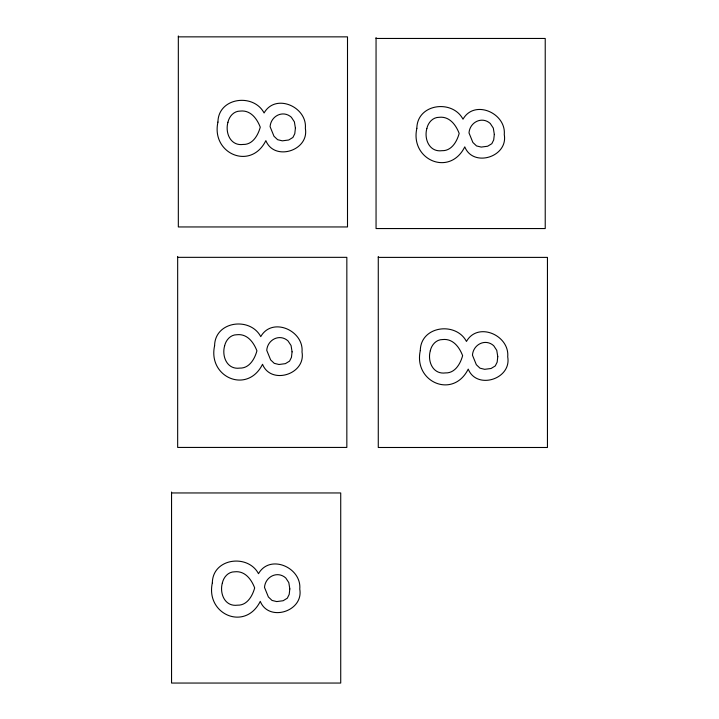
<?xml version="1.0" encoding="UTF-8"?>
<svg xmlns="http://www.w3.org/2000/svg" width="719" height="719" viewBox="0 0 719 719"><rect width="100%" height="100%" fill="white"/><g stroke="black" fill="none" stroke-linecap="round" stroke-linejoin="round"><path stroke-width="1.08" d="M178.33 36.858L347.502 36.858L347.502 226.952L178.33 226.952L178.33 35.95M376.055 38.458L545.227 38.458L545.227 228.552L376.055 228.552L376.055 37.55M177.665 257.339L346.837 257.339L346.837 447.434L177.665 447.434L177.665 256.431M378.275 257.393L547.447 257.393L547.447 447.488L378.275 447.488L378.275 256.485M171.553 492.955L340.725 492.955L340.725 683.05L171.553 683.05L171.553 492.048M217.938 122.104C210.946 153.542 250.778 170.978 265.868 140.627C274.272 161.649 309.431 150.702 305.35 128.35C307.417 106.942 275.539 92.769 264.089 112.973C253.528 92.877 218.225 97.371 217.938 122.104M214.595 345.767C207.602 377.196 247.435 394.632 262.534 364.281C270.937 385.303 306.087 374.356 302.007 352.004C304.083 330.596 272.195 316.423 260.754 336.627C250.194 316.531 214.891 321.025 214.595 345.767M212.348 582.839C205.355 614.278 245.188 631.713 260.278 601.354C268.681 622.384 303.84 611.438 299.76 589.086C301.827 567.677 269.949 553.504 258.498 573.699C247.938 553.603 212.635 558.106 212.348 582.839M416.849 128.342C409.857 159.78 449.681 177.216 464.78 146.856C473.183 167.887 508.342 156.94 504.262 134.588C506.329 113.18 474.45 99.006 463 119.21C452.44 99.105 417.137 103.608 416.849 128.342M420.3 350.584C413.308 382.014 453.141 399.458 468.231 369.099C476.634 390.129 511.793 379.174 507.713 356.831C509.78 335.413 477.901 321.24 466.46 341.444C455.9 321.348 420.588 325.842 420.3 350.584M227.941 122.275C224.966 132.682 230.395 146.137 243.049 144.456C252.666 144.816 258.058 135.271 260.26 127.182C256.989 118.626 250.518 109.845 240.155 111.085C233.828 111.041 229.19 116.433 227.941 122.275M224.607 345.929C221.632 356.336 227.06 369.791 239.706 368.11C249.331 368.47 254.715 358.925 256.926 350.836C253.654 342.28 247.174 333.499 236.821 334.739C230.493 334.695 225.856 340.096 224.607 345.929M222.351 583.001C219.376 593.418 224.804 606.863 237.459 605.182C247.075 605.551 252.468 596.006 254.67 587.917C251.398 579.361 244.927 570.571 234.574 571.812C228.238 571.767 223.6 577.168 222.351 583.001M295.41 128.189L294.781 133.698L292.912 137.455L288.732 139.998L282.306 140.843L277.615 139.693L273.975 136.233L270.092 126.688C270.838 116.002 282.971 109.71 291.357 117.242L294.395 121.871L295.41 128.189M292.067 351.843L291.447 357.352L289.568 361.109L285.398 363.652L278.963 364.497L274.272 363.347L270.641 359.895L266.749 350.342C267.504 339.656 279.628 333.364 288.013 340.905L291.06 345.524L292.067 351.843M289.82 588.915L289.191 594.424L287.321 598.19L283.142 600.733L276.716 601.578L272.025 600.428L268.385 596.968L264.502 587.414C265.248 576.737 277.381 570.437 285.767 577.977L288.804 582.597L289.82 588.915M426.852 128.503C423.877 138.92 429.306 152.365 441.96 150.693C451.577 151.053 456.969 141.508 459.171 133.419C455.9 124.863 449.429 116.083 439.066 117.314C432.739 117.278 428.102 122.67 426.852 128.503M430.304 350.746C427.329 361.163 432.757 374.608 445.412 372.927C455.037 373.296 460.421 363.751 462.623 355.662C459.351 347.106 452.88 338.316 442.527 339.557C436.199 339.512 431.553 344.913 430.304 350.746M494.321 134.417L493.692 139.935L491.823 143.692L487.644 146.236L481.218 147.08L476.526 145.93L472.886 142.47L469.004 132.925C469.75 122.239 481.883 115.939 490.268 123.479L493.306 128.108L494.321 134.417M497.773 356.66L497.153 362.169L495.274 365.935L491.095 368.479L484.669 369.323L479.977 368.173L476.338 364.713L472.455 355.159C473.21 344.482 485.334 338.182 493.719 345.722L496.757 350.342L497.773 356.66"/></g></svg>
